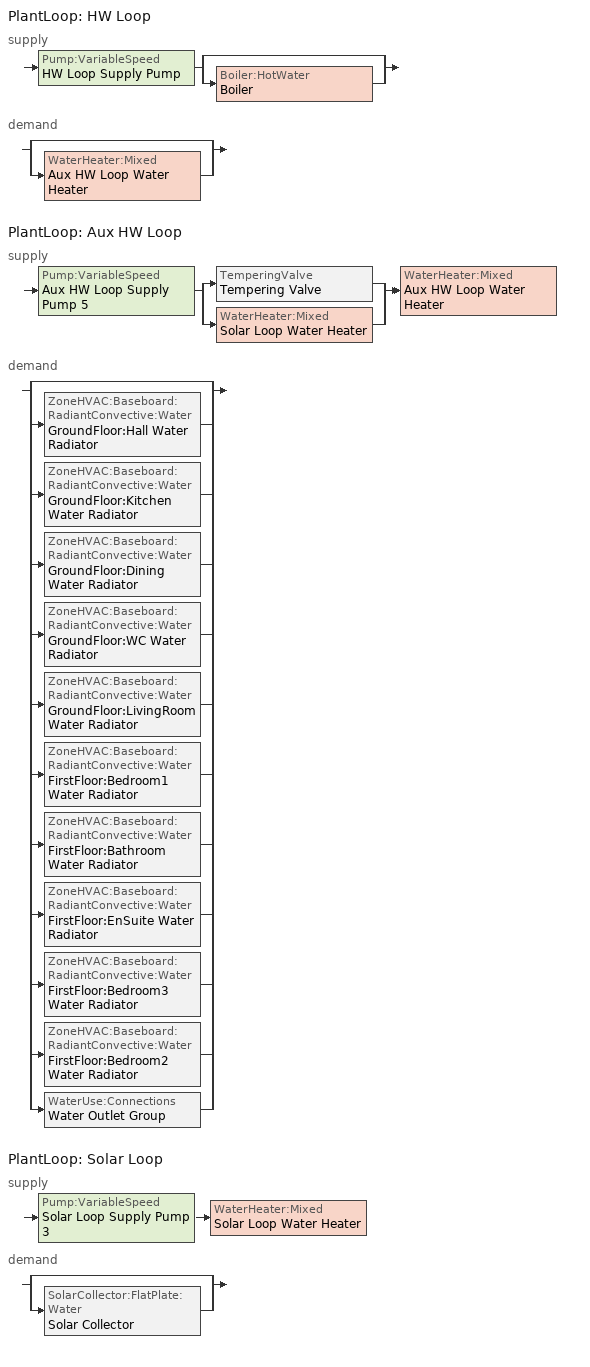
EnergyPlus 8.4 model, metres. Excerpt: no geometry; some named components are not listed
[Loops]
PlantLoop 'HW Loop'
 supply: Pump:VariableSpeed 'HW Loop Supply Pump' > split
  | bypass
  | Boiler:HotWater 'Boiler'
 demand: split
  | bypass
  | WaterHeater:Mixed 'Aux HW Loop Water Heater'
PlantLoop 'Aux HW Loop'
 supply: Pump:VariableSpeed 'Aux HW Loop Supply Pump 5' > split
  | TemperingValve 'Tempering Valve'
  | WaterHeater:Mixed 'Solar Loop Water Heater'
  join > WaterHeater:Mixed 'Aux HW Loop Water Heater'
 demand: split
  | bypass
  | ZoneHVAC:Baseboard:RadiantConvective:Water 'GroundFloor:Hall Water Radiator'
  | ZoneHVAC:Baseboard:RadiantConvective:Water 'GroundFloor:Kitchen Water Radiator'
  | ZoneHVAC:Baseboard:RadiantConvective:Water 'GroundFloor:Dining Water Radiator'
  | ZoneHVAC:Baseboard:RadiantConvective:Water 'GroundFloor:WC Water Radiator'
  | ZoneHVAC:Baseboard:RadiantConvective:Water 'GroundFloor:LivingRoom Water Radiator'
  | ZoneHVAC:Baseboard:RadiantConvective:Water 'FirstFloor:Bedroom1 Water Radiator'
  | ZoneHVAC:Baseboard:RadiantConvective:Water 'FirstFloor:Bathroom Water Radiator'
  | ZoneHVAC:Baseboard:RadiantConvective:Water 'FirstFloor:EnSuite Water Radiator'
  | ZoneHVAC:Baseboard:RadiantConvective:Water 'FirstFloor:Bedroom3 Water Radiator'
  | ZoneHVAC:Baseboard:RadiantConvective:Water 'FirstFloor:Bedroom2 Water Radiator'
  | WaterUse:Connections 'Water Outlet Group'
PlantLoop 'Solar Loop'
 supply: Pump:VariableSpeed 'Solar Loop Supply Pump 3' > WaterHeater:Mixed 'Solar Loop Water Heater'
 demand: split
  | bypass
  | SolarCollector:FlatPlate:Water 'Solar Collector'
[DesignSpecification:OutdoorAir] Outdoor Air Method=Sum; Outdoor Air Flow per Zone Floor Area {m3/s-m2}=0; Outdoor Air Flow per Zone {m3/s}=0; Outdoor Air Flow Air Changes per Hour {1/hr}=0; Outdoor Air Flow Rate Fraction Schedule=On 24/7
Name | Outdoor Air Flow per Person {m3/s-person}
GroundFloor:Hall Design Specification Outdoor Air Object; GroundFloor:Dining Design Specification Outdoor Air Object; GroundFloor:LivingRoom Design Specification Outdoor Air Object; FirstFloor:Bedroom1 Design Specification Outdoor Air Object; FirstFloor:Bedroom3 Design Specification Outdoor Air Object; FirstFloor:Bedroom2 Design Specification Outdoor Air Object | 0.01
GroundFloor:Kitchen Design Specification Outdoor Air Object; GroundFloor:WC Design Specification Outdoor Air Object; FirstFloor:Bathroom Design Specification Outdoor Air Object; FirstFloor:EnSuite Design Specification Outdoor Air Object | 0.012
[DesignSpecification:ZoneAirDistribution] Zone Air Distribution Effectiveness in Cooling Mode=1; Zone Air Distribution Effectiveness in Heating Mode=1; Zone Secondary Recirculation Fraction=0
GroundFloor:Hall Design Specification Zone Air Distribution Object; GroundFloor:Kitchen Design Specification Zone Air Distribution Object; GroundFloor:Dining Design Specification Zone Air Distribution Object; GroundFloor:WC Design Specification Zone Air Distribution Object; GroundFloor:LivingRoom Design Specification Zone Air Distribution Object; FirstFloor:Bedroom1 Design Specification Zone Air Distribution Object; FirstFloor:Bathroom Design Specification Zone Air Distribution Object; FirstFloor:EnSuite Design Specification Zone Air Distribution Object; FirstFloor:Bedroom3 Design Specification Zone Air Distribution Object; FirstFloor:Bedroom2 Design Specification Zone Air Distribution Object
[Sizing:Zone] Zone Cooling Design Supply Air Temperature Input Method=SupplyAirTemperature; Zone Cooling Design Supply Air Temperature {C}=14; Zone Cooling Design Supply Air Temperature Difference {deltaC}=5; Zone Heating Design Supply Air Temperature Input Method=SupplyAirTemperature; Zone Heating Design Supply Air Temperature {C}=50; Zone Heating Design Supply Air Temperature Difference {deltaC}=15; Zone Cooling Design Supply Air Humidity Ratio {kgWater/kgDryAir}=0.009; Zone Heating Design Supply Air Humidity Ratio {kgWater/kgDryAir}=0.004; Zone Heating Sizing Factor=1.25; Zone Cooling Sizing Factor=1.15; Cooling Design Air Flow Method=DesignDay; Cooling Design Air Flow Rate {m3/s}=0; Cooling Minimum Air Flow per Zone Floor Area {m3/s-m2}=0.00076; Cooling Minimum Air Flow {m3/s}=0; Cooling Minimum Air Flow Fraction=0; Heating Design Air Flow Method=DesignDay; Heating Design Air Flow Rate {m3/s}=0; Heating Maximum Air Flow per Zone Floor Area {m3/s-m2}=0.00203; Heating Maximum Air Flow {m3/s}=0.14158; Heating Maximum Air Flow Fraction=0.3
Name | Design Specification Outdoor Air Object | Design Specification Zone Air Distribution Object
GroundFloor:Hall | GroundFloor:Hall Design Specification Outdoor Air Object | GroundFloor:Hall Design Specification Zone Air Distribution Object
GroundFloor:Kitchen | GroundFloor:Kitchen Design Specification Outdoor Air Object | GroundFloor:Kitchen Design Specification Zone Air Distribution Object
GroundFloor:Dining | GroundFloor:Dining Design Specification Outdoor Air Object | GroundFloor:Dining Design Specification Zone Air Distribution Object
GroundFloor:WC | GroundFloor:WC Design Specification Outdoor Air Object | GroundFloor:WC Design Specification Zone Air Distribution Object
GroundFloor:LivingRoom | GroundFloor:LivingRoom Design Specification Outdoor Air Object | GroundFloor:LivingRoom Design Specification Zone Air Distribution Object
FirstFloor:Bedroom1 | FirstFloor:Bedroom1 Design Specification Outdoor Air Object | FirstFloor:Bedroom1 Design Specification Zone Air Distribution Object
FirstFloor:Bathroom | FirstFloor:Bathroom Design Specification Outdoor Air Object | FirstFloor:Bathroom Design Specification Zone Air Distribution Object
FirstFloor:EnSuite | FirstFloor:EnSuite Design Specification Outdoor Air Object | FirstFloor:EnSuite Design Specification Zone Air Distribution Object
FirstFloor:Bedroom3 | FirstFloor:Bedroom3 Design Specification Outdoor Air Object | FirstFloor:Bedroom3 Design Specification Zone Air Distribution Object
FirstFloor:Bedroom2 | FirstFloor:Bedroom2 Design Specification Outdoor Air Object | FirstFloor:Bedroom2 Design Specification Zone Air Distribution Object
[Sizing:Plant] Loop Type=Heating; Loop Design Temperature Difference {deltaC}=10
Name | Design Loop Exit Temperature {C}
HW Loop; Solar Loop | 80
Aux HW Loop | 55
[ZoneControl:Thermostat] Control Type Schedule=Control type schedule: Always 4
Name | Zone or ZoneList | Control 1
GroundFloor:Hall Thermostat | GroundFloor:Hall | GroundFloor:Hall Dual SP
GroundFloor:Kitchen Thermostat | GroundFloor:Kitchen | GroundFloor:Kitchen Dual SP
GroundFloor:Dining Thermostat | GroundFloor:Dining | GroundFloor:Dining Dual SP
GroundFloor:WC Thermostat | GroundFloor:WC | GroundFloor:WC Dual SP
GroundFloor:LivingRoom Thermostat | GroundFloor:LivingRoom | GroundFloor:LivingRoom Dual SP
FirstFloor:Bedroom1 Thermostat | FirstFloor:Bedroom1 | FirstFloor:Bedroom1 Dual SP
FirstFloor:Bathroom Thermostat | FirstFloor:Bathroom | FirstFloor:Bathroom Dual SP
FirstFloor:EnSuite Thermostat | FirstFloor:EnSuite | FirstFloor:EnSuite Dual SP
FirstFloor:Bedroom3 Thermostat | FirstFloor:Bedroom3 | FirstFloor:Bedroom3 Dual SP
FirstFloor:Bedroom2 Thermostat | FirstFloor:Bedroom2 | FirstFloor:Bedroom2 Dual SP
[ThermostatSetpoint:DualSetpoint]
Name | Heating Setpoint Temperature Schedule | Cooling Setpoint Temperature Schedule
GroundFloor:Hall Dual SP | GroundFloor:Hall Heating Setpoint Schedule | GroundFloor:Hall Cooling Setpoint Schedule
GroundFloor:Kitchen Dual SP | GroundFloor:Kitchen Heating Setpoint Schedule | GroundFloor:Kitchen Cooling Setpoint Schedule
GroundFloor:Dining Dual SP | GroundFloor:Dining Heating Setpoint Schedule | GroundFloor:Dining Cooling Setpoint Schedule
GroundFloor:WC Dual SP | GroundFloor:WC Heating Setpoint Schedule | GroundFloor:WC Cooling Setpoint Schedule
GroundFloor:LivingRoom Dual SP | GroundFloor:LivingRoom Heating Setpoint Schedule | GroundFloor:LivingRoom Cooling Setpoint Schedule
FirstFloor:Bedroom1 Dual SP | FirstFloor:Bedroom1 Heating Setpoint Schedule | FirstFloor:Bedroom1 Cooling Setpoint Schedule
FirstFloor:Bathroom Dual SP | FirstFloor:Bathroom Heating Setpoint Schedule | FirstFloor:Bathroom Cooling Setpoint Schedule
FirstFloor:EnSuite Dual SP | FirstFloor:EnSuite Heating Setpoint Schedule | FirstFloor:EnSuite Cooling Setpoint Schedule
FirstFloor:Bedroom3 Dual SP | FirstFloor:Bedroom3 Heating Setpoint Schedule | FirstFloor:Bedroom3 Cooling Setpoint Schedule
FirstFloor:Bedroom2 Dual SP | FirstFloor:Bedroom2 Heating Setpoint Schedule | FirstFloor:Bedroom2 Cooling Setpoint Schedule
[ZoneHVAC:Baseboard:RadiantConvective:Water] Availability Schedule=On 24/7; Rated Average Water Temperature {C}=50; Rated Water Mass Flow Rate {Kg/s}=0.063; Heating Design Capacity Method=HeatingDesignCapacity; Heating Design Capacity {W}=autosize; Maximum Water Flow Rate {m3/s}=autosize; Convergence Tolerance=0.01; Fraction Radiant=0.3; Fraction of Radiant Energy Incident on People=0.1
Name | Surface 1 | Fraction of Radiant Energy to Surface 1 | Surface 2 | Fraction of Radiant Energy to Surface 2 | Surface 3 | Fraction of Radiant Energy to Surface 3 | Surface 4 | Fraction of Radiant Energy to Surface 4 | Surface 5 | Fraction of Radiant Energy to Surface 5 | Surface 6 | Fraction of Radiant Energy to Surface 6 | Surface 7 | Fraction of Radiant Energy to Surface 7 | Surface 8 | Fraction of Radiant Energy to Surface 8 | Surface 9 | Fraction of Radiant Energy to Surface 9 | Surface 10 | Fraction of Radiant Energy to Surface 10 | Surface 11 | Fraction of Radiant Energy to Surface 11 | Surface 12 | Fraction of Radiant Energy to Surface 12 | Surface 13 | Fraction of Radiant Energy to Surface 13 | Surface 14 | Fraction of Radiant Energy to Surface 14 | Surface 15 | Fraction of Radiant Energy to Surface 15 | Surface 16 | Fraction of Radiant Energy to Surface 16 | Surface 17 | Fraction of Radiant Energy to Surface 17
GroundFloor:Hall Water Radiator | GroundFloor:Hall_GroundFloor_0_0_0 | 0.0028 | GroundFloor:Hall_Ceiling_1_0_0 | 0.0029 | GroundFloor:Hall_Ceiling_1_2_1 | 0.0038 | GroundFloor:Hall_Ceiling_1_0_1 | 0.0093 | GroundFloor:Hall_Partition_5_0_0 | 0.0105 | GroundFloor:Hall_Partition_7_0_0 | 0.0143 | GroundFloor:Hall_Ceiling_1_1_0 | 0.0209 | GroundFloor:Hall_Wall_9_0_0 | 0.0395 | GroundFloor:Hall_Ceiling_1_2_2 | 0.0427 | GroundFloor:Hall_Ceiling_1_3_0 | 0.0439 | GroundFloor:Hall_Partition_3_0_0 | 0.0445 | GroundFloor:Hall_GroundFloor_0_0_1 | 0.057 | GroundFloor:Hall_GroundFloor_0_0_2 | 0.0639 | GroundFloor:Hall_Partition_4_0_0 | 0.0713 | GroundFloor:Hall_Partition_8_0_0 | 0.1361 | GroundFloor:Hall_Partition_10_0_0 | 0.1571 | GroundFloor:Hall_Partition_2_0_0 | 0.1794
GroundFloor:Kitchen Water Radiator | GroundFloor:Kitchen_Ceiling_1_0_0 | 0.0076 | GroundFloor:Kitchen_Partition_5_0_0 | 0.0247 | GroundFloor:Kitchen_Ceiling_1_2_1 | 0.0509 | GroundFloor:Kitchen_Ceiling_1_2_0 | 0.0535 | GroundFloor:Kitchen_Ceiling_1_3_0 | 0.0562 | GroundFloor:Kitchen_Partition_4_0_10011 | 0.1476 | GroundFloor:Kitchen_GroundFloor_0_0_0 | 0.1702 | GroundFloor:Kitchen_Wall_2_0_0 | 0.1726 | GroundFloor:Kitchen_Partition_3_0_0 | 0.2167
GroundFloor:Dining Water Radiator | GroundFloor:Dining_Partition_3_0_10028 | 0.031 | GroundFloor:Dining_Ceiling_1_0_0 | 0.1447 | GroundFloor:Dining_GroundFloor_0_0_0 | 0.1468 | GroundFloor:Dining_Partition_4_0_10021 | 0.1623 | GroundFloor:Dining_Wall_2_0_0 | 0.1623 | GroundFloor:Dining_Wall_5_0_0 | 0.2528
GroundFloor:WC Water Radiator | GroundFloor:WC_Partition_3_0_10018 | 0.0195 | GroundFloor:WC_Ceiling_1_0_0 | 0.0207 | GroundFloor:WC_Ceiling_1_1_0 | 0.0693 | GroundFloor:WC_GroundFloor_0_0_0 | 0.0901 | GroundFloor:WC_Partition_4_0_10004 | 0.1215 | GroundFloor:WC_Wall_6_0_0 | 0.141 | GroundFloor:WC_Partition_2_0_10019 | 0.185 | GroundFloor:WC_Wall_5_0_0 | 0.2528
GroundFloor:LivingRoom Water Radiator | GroundFloor:LivingRoom_Ceiling_1_1_0 | 0.0155 | GroundFloor:LivingRoom_Partition_6_0_10013 | 0.0167 | GroundFloor:LivingRoom_Ceiling_1_0_0 | 0.0262 | GroundFloor:LivingRoom_Partition_5_0_10032 | 0.0375 | GroundFloor:LivingRoom_Ceiling_1_2_0 | 0.064 | GroundFloor:LivingRoom_Ceiling_1_3_0 | 0.0843 | GroundFloor:LivingRoom_Partition_7_0_10027 | 0.0989 | GroundFloor:LivingRoom_Wall_2_0_0 | 0.1141 | GroundFloor:LivingRoom_Wall_4_0_0 | 0.1212 | GroundFloor:LivingRoom_Wall_3_0_0 | 0.1316 | GroundFloor:LivingRoom_GroundFloor_0_0_0 | 0.19
FirstFloor:Bedroom1 Water Radiator | FirstFloor:Bedroom1_Partition_3_0_10046 | 0.023 | FirstFloor:Bedroom1_Floor_0_0_10024 | 0.0349 | FirstFloor:Bedroom1_Floor_0_0_10023 | 0.0366 | FirstFloor:Bedroom1_Partition_4_0_10056 | 0.0419 | FirstFloor:Bedroom1_Partition_2_0_0 | 0.0495 | FirstFloor:Bedroom1_Partition_6_0_0 | 0.0503 | FirstFloor:Bedroom1_Partition_5_0_0 | 0.0504 | FirstFloor:Bedroom1_Ceiling_1_0_1 | 0.0623 | FirstFloor:Bedroom1_Floor_0_0_10033 | 0.0789 | FirstFloor:Bedroom1_Ceiling_1_0_0 | 0.0881 | FirstFloor:Bedroom1_Partition_9_0_0 | 0.0956 | FirstFloor:Bedroom1_Wall_7_0_0 | 0.1373 | FirstFloor:Bedroom1_Wall_8_0_0 | 0.1512
FirstFloor:Bathroom Water Radiator | FirstFloor:Bathroom_Floor_0_0_10038 | 0.0421 | FirstFloor:Bathroom_Partition_4_0_10048 | 0.0506 | FirstFloor:Bathroom_Floor_0_0_10025 | 0.0694 | FirstFloor:Bathroom_Partition_5_0_10060 | 0.0895 | FirstFloor:Bathroom_Ceiling_1_0_0 | 0.1115 | FirstFloor:Bathroom_Partition_6_0_10065 | 0.1726 | FirstFloor:Bathroom_Partition_3_0_0 | 0.173 | FirstFloor:Bathroom_Wall_2_0_0 | 0.1912
FirstFloor:EnSuite Water Radiator | FirstFloor:EnSuite_Floor_0_0_10010 | 0.0493 | FirstFloor:EnSuite_Floor_0_0_10036 | 0.0573 | FirstFloor:EnSuite_Partition_2_0_10063 | 0.1004 | FirstFloor:EnSuite_Ceiling_1_0_0 | 0.1087 | FirstFloor:EnSuite_Wall_4_0_0 | 0.1607 | FirstFloor:EnSuite_Wall_5_0_0 | 0.2029 | FirstFloor:EnSuite_Partition_3_0_10069 | 0.2208
FirstFloor:Bedroom3 Water Radiator | FirstFloor:Bedroom3_Partition_5_0_10052 | 0.1128 | FirstFloor:Bedroom3_Floor_0_0_10039 | 0.1312 | FirstFloor:Bedroom3_Ceiling_1_0_0 | 0.1312 | FirstFloor:Bedroom3_Wall_3_0_0 | 0.137 | FirstFloor:Bedroom3_Wall_4_0_0 | 0.194 | FirstFloor:Bedroom3_Partition_2_0_0 | 0.194
FirstFloor:Bedroom2 Water Radiator | FirstFloor:Bedroom2_Partition_5_0_10050 | 0.0228 | FirstFloor:Bedroom2_Partition_6_0_10067 | 0.1094 | FirstFloor:Bedroom2_Floor_0_0_10040 | 0.1445 | FirstFloor:Bedroom2_Ceiling_1_0_0 | 0.1445 | FirstFloor:Bedroom2_Wall_3_0_0 | 0.1548 | FirstFloor:Bedroom2_Wall_2_0_0 | 0.162 | FirstFloor:Bedroom2_Partition_4_0_10072 | 0.162
[Zone equipment]
GroundFloor:Hall: GroundFloor:Hall Water Radiator
GroundFloor:Kitchen: GroundFloor:Kitchen Water Radiator
GroundFloor:Dining: GroundFloor:Dining Water Radiator
GroundFloor:WC: GroundFloor:WC Water Radiator
GroundFloor:LivingRoom: GroundFloor:LivingRoom Water Radiator
FirstFloor:Bedroom1: FirstFloor:Bedroom1 Water Radiator
FirstFloor:Bathroom: FirstFloor:Bathroom Water Radiator
FirstFloor:EnSuite: FirstFloor:EnSuite Water Radiator
FirstFloor:Bedroom3: FirstFloor:Bedroom3 Water Radiator
FirstFloor:Bedroom2: FirstFloor:Bedroom2 Water Radiator
[Pump:VariableSpeed] Rated Pump Head {Pa}=20000; Rated Power Consumption {W}=autosize; Motor Efficiency=0.9; Fraction of Motor Inefficiencies to Fluid Stream=0; Coefficient 1 of the Part Load Performance Curve=0; Coefficient 2 of the Part Load Performance Curve=1; Coefficient 3 of the Part Load Performance Curve=0; Coefficient 4 of the Part Load Performance Curve=0; Minimum Flow Rate {m3/s}=0; Pump Control Type=Intermittent
Name | Rated Flow Rate {m3/s}
HW Loop Supply Pump | 0.00024
Aux HW Loop Supply Pump 5; Solar Loop Supply Pump 3 | autosize
[SolarCollectorPerformance:FlatPlate]
Solar Collector Solar Collector Performance: Gross Area {m2}=0.9325; Test Fluid=Water; Test Flow Rate {m3/s}=3.2e-05; Test Correlation Type=Inlet; Coefficient 1 of Efficiency Equation=0.603; Coefficient 2 of Efficiency Equation {W/m2-K}=-3.8665; Coefficient 3 of Efficiency Equation {W/m2-K2}=0.0015; Coefficient 2 of Incident Angle Modifier=-0.1944; Coefficient 3 of Incident Angle Modifier=-0.0186
[SolarCollector:FlatPlate:Water]
Solar Collector: SolarCollectorPerformance=Solar Collector Solar Collector Performance; Surface=PowerVolt200-5; Maximum Flow Rate {m3/s}=4.5e-05
[Boiler:HotWater]
Boiler: Fuel Type=NaturalGas; Nominal Capacity {W}=autosize; Nominal Thermal Efficiency=0.9; Efficiency Curve Temperature Evaluation Variable=LeavingBoiler; Normalized Boiler Efficiency Curve=CondensingBoilerEff; Design Water Outlet Temperature {C}=80; Design Water Flow Rate {m3/s}=0.00024; Minimum Part Load Ratio=0; Maximum Part Load Ratio=1; Optimum Part Load Ratio=1; Water Outlet Upper Temperature Limit {C}=100; Boiler Flow Mode=NotModulated; Parasitic Electric Load {W}=25; Sizing Factor=2
[WaterHeater:Mixed] Tank Volume {m3}=autosize; Setpoint Temperature Schedule=Domestic hot water setpoint temperature: Always 55.00; Deadband Temperature Difference {deltaC}=5; Maximum Temperature Limit {C}=60; Heater Control Type=Cycle; Heater Minimum Capacity {W}=0; Heater Fuel Type=Electricity; Ambient Temperature Indicator=Schedule; Ambient Temperature Schedule=Water heater ambient temperature schedule: Always 20.00; Off Cycle Loss Coefficient to Ambient Temperature {W/K}=0; Off Cycle Loss Fraction to Zone=1; On Cycle Loss Coefficient to Ambient Temperature {W/K}=0; On Cycle Loss Fraction to Zone=1; Peak Use Flow Rate {m3/s}=0; Use Side Effectiveness=1; Source Side Effectiveness=1; Use Side Design Flow Rate {m3/s}=autosize; Source Side Design Flow Rate {m3/s}=autosize; Source Side Flow Control Mode=IndirectHeatPrimarySetpoint; Indirect Alternate Setpoint Temperature Schedule=Domestic hot water setpoint temperature: Always 55.00
Name | Heater Maximum Capacity {W} | Heater Ignition Minimum Flow Rate {m3/s} | Heater Ignition Delay {s} | Heater Thermal Efficiency | Part Load Factor Curve | Off Cycle Parasitic Fuel Consumption Rate {W} | Off Cycle Parasitic Fuel Type | Off Cycle Parasitic Heat Fraction to Tank | On Cycle Parasitic Fuel Consumption Rate {W} | On Cycle Parasitic Fuel Type | On Cycle Parasitic Heat Fraction to Tank | Indirect Water Heating Recovery Time {hr}
Aux HW Loop Water Heater | autosize | 0 | 0 | 0.9 | New style low temperature boiler | 0 | Electricity | 0 | 0 | Electricity | 0 | 1
Solar Loop Water Heater | 0 |  |  | 0.8 |  |  |  |  |  |  |  | 1.5
[WaterHeater:Sizing] Time Storage Can Meet Peak Draw {hr}=0.6; Time for Tank Recovery {hr}=0.6; Nominal Tank Volume for Autosizing Plant Connections {m3}=1; Number of Bedrooms=4; Number of Bathrooms=2; Storage Capacity per Person {m3/Person}=0.2; Recovery Capacity per Person {m3/hr-person}=0.2; Storage Capacity per Floor Area {m3/m2}=0.02; Recovery Capacity per Floor Area {m3/hr-m2}=0.02; Number of Units=4; Storage Capacity per Unit {m3}=0.2; Recovery Capacity PerUnit {m3/hr}=0.2; Storage Capacity per Collector Area {m3/m2}=0.2; Height Aspect Ratio=1
Name | Design Mode
Aux HW Loop Water Heater | PeakDraw
Solar Loop Water Heater | PerSolarCollectorArea
[PlantLoop] Minimum Loop Temperature {C}=0; Minimum Loop Flow Rate {m3/s}=0; Load Distribution Scheme=SequentialLoad; Plant Loop Demand Calculation Scheme=SingleSetpoint; Common Pipe Simulation=None; Pressure Simulation Type=None
Name | Fluid Type | Plant Equipment Operation Scheme | Maximum Loop Temperature {C} | Maximum Loop Flow Rate {m3/s} | Plant Loop Volume {m3} | User Defined Fluid Type
HW Loop | Water | HW Loop Operation | 100 | 0.00024 | 1.2
Aux HW Loop | Water | Aux HW Loop Operation | 80 | autosize | autocalculate
Solar Loop | UserDefinedFluidType | Solar Loop Operation | 100 | autosize | autocalculate | Solar Loop Glycol Concentration
[PlantEquipmentList]
HW Loop Scheme 1 Range 1 Equipment List: Boiler
Aux HW Loop Scheme 1 Range 1 Equipment List: Tempering Valve, Aux HW Loop Water Heater
Solar Loop Scheme 1 Range 1 Equipment List: Solar Loop Water Heater
[PlantEquipmentOperation:HeatingLoad] Load Range 1 Lower Limit {W}=0; Load Range 1 Upper Limit {W}=1e+15
Name | Range 1 Equipment List
HW Loop Scheme 1 | HW Loop Scheme 1 Range 1 Equipment List
Aux HW Loop Scheme 1 | Aux HW Loop Scheme 1 Range 1 Equipment List
Solar Loop Scheme 1 | Solar Loop Scheme 1 Range 1 Equipment List
[PlantEquipmentOperationSchemes] Control Scheme 1 Schedule=On 24/7
Name | Control Scheme 1
HW Loop Operation | HW Loop Scheme 1
Aux HW Loop Operation | Aux HW Loop Scheme 1
Solar Loop Operation | Solar Loop Scheme 1
[EnergyManagementSystem:Sensor]
Name | Output:Variable or Output:Meter Index Key | Output:Variable or Output:Meter
Running_Average_Outdoor_Air_Temperature | People GroundFloor:Stairs1 | Zone Thermal Comfort CEN 15251 Adaptive Model Running Average Outdoor Air Temperature
GroundFloor_Hall_People_Gains | GroundFloor:Hall | Zone People Sensible Heating Rate
GroundFloor_Hall_Op_Temp | GroundFloor:Hall | Zone Operative Temperature
GroundFloor_Kitchen_People_Gains | GroundFloor:Kitchen | Zone People Sensible Heating Rate
GroundFloor_Kitchen_Op_Temp | GroundFloor:Kitchen | Zone Operative Temperature
GroundFloor_Dining_People_Gains | GroundFloor:Dining | Zone People Sensible Heating Rate
GroundFloor_Dining_Op_Temp | GroundFloor:Dining | Zone Operative Temperature
GroundFloor_WC_People_Gains | GroundFloor:WC | Zone People Sensible Heating Rate
GroundFloor_WC_Op_Temp | GroundFloor:WC | Zone Operative Temperature
GroundFloor_LivingRoom_People_Gains | GroundFloor:LivingRoom | Zone People Sensible Heating Rate
GroundFloor_LivingRoom_Op_Temp | GroundFloor:LivingRoom | Zone Operative Temperature
FirstFloor_Bedroom1_People_Gains | FirstFloor:Bedroom1 | Zone People Sensible Heating Rate
FirstFloor_Bedroom1_Op_Temp | FirstFloor:Bedroom1 | Zone Operative Temperature
FirstFloor_Bathroom_People_Gains | FirstFloor:Bathroom | Zone People Sensible Heating Rate
FirstFloor_Bathroom_Op_Temp | FirstFloor:Bathroom | Zone Operative Temperature
FirstFloor_EnSuite_People_Gains | FirstFloor:EnSuite | Zone People Sensible Heating Rate
FirstFloor_EnSuite_Op_Temp | FirstFloor:EnSuite | Zone Operative Temperature
FirstFloor_Bedroom3_People_Gains | FirstFloor:Bedroom3 | Zone People Sensible Heating Rate
FirstFloor_Bedroom3_Op_Temp | FirstFloor:Bedroom3 | Zone Operative Temperature
FirstFloor_Bedroom2_People_Gains | FirstFloor:Bedroom2 | Zone People Sensible Heating Rate
FirstFloor_Bedroom2_Op_Temp | FirstFloor:Bedroom2 | Zone Operative Temperature
[EnergyManagementSystem:ProgramCallingManager]
CIBSE_TM52_Reports: EndOfZoneTimestepBeforeZoneReporting; CIBSE_TM52_Reports
[EnergyManagementSystem:Program]
CIBSE_TM52_Reports: SET TMax_TM52 = 0.33 * Running_Average_Outdoor_Air_Temperature + 21.8; SET Tmp = @Round(GroundFloor_Stairs1_Op_Temp - TMax_TM52); SET GroundFloor_Stairs1_DeltaT = Tmp; IF GroundFloor_Stairs1_DeltaT < 0; SET GroundFloor_Stairs1_DeltaT = 0; ENDIF; IF GroundFloor_Stairs1_People_Gains > 0 && Month >= 5 && Month <= 9; IF GroundFloor_Stairs1_DeltaT > 0; SET GroundFloor_Stairs1_C1 = 1; ELSE; SET GroundFloor_Stairs1_C1 = 0; ENDIF; SET Tmp = GroundFloor_Stairs1_C1; SET GroundFloor_Stairs1_C2 = Tmp * ZoneTimeStep; IF Block1_Zone1_DeltaT > 4; SET GroundFloor_Stairs1_C3 = 1; ELSE; SET GroundFloor_Stairs1_C3 = 0; ENDIF; ELSE; SET GroundFloor_Stairs1_C1 = 0; SET GroundFloor_Stairs1_C2 = 0; SET GroundFloor_Stairs1_C3 = 0; ENDIF; SET Tmp = @Round(GroundFloor_Hall_Op_Temp - TMax_TM52); SET GroundFloor_Hall_DeltaT = Tmp; IF GroundFloor_Hall_DeltaT < 0; SET GroundFloor_Hall_DeltaT = 0; ENDIF; IF GroundFloor_Hall_People_Gains > 0 && Month >= 5 && Month <= 9; IF GroundFloor_Hall_DeltaT > 0; SET GroundFloor_Hall_C1 = 1; ELSE; SET GroundFloor_Hall_C1 = 0; ENDIF; SET Tmp = GroundFloor_Hall_C1; SET GroundFloor_Hall_C2 = Tmp * ZoneTimeStep; IF Block1_Zone1_DeltaT > 4; SET GroundFloor_Hall_C3 = 1; ELSE; SET GroundFloor_Hall_C3 = 0; ENDIF; ELSE; SET GroundFloor_Hall_C1 = 0; SET GroundFloor_Hall_C2 = 0; SET GroundFloor_Hall_C3 = 0; ENDIF; SET Tmp = @Round(GroundFloor_Kitchen_Op_Temp - TMax_TM52); SET GroundFloor_Kitchen_DeltaT = Tmp; IF GroundFloor_Kitchen_DeltaT < 0; SET GroundFloor_Kitchen_DeltaT = 0; ENDIF; IF GroundFloor_Kitchen_People_Gains > 0 && Month >= 5 && Month <= 9; IF GroundFloor_Kitchen_DeltaT > 0; SET GroundFloor_Kitchen_C1 = 1; ELSE; SET GroundFloor_Kitchen_C1 = 0; ENDIF; SET Tmp = GroundFloor_Kitchen_C1; SET GroundFloor_Kitchen_C2 = Tmp * ZoneTimeStep; IF Block1_Zone1_DeltaT > 4; SET GroundFloor_Kitchen_C3 = 1; ELSE; SET GroundFloor_Kitchen_C3 = 0; ENDIF; ELSE; SET GroundFloor_Kitchen_C1 = 0; SET GroundFloor_Kitchen_C2 = 0; SET GroundFloor_Kitchen_C3 = 0; ENDIF; SET Tmp = @Round(GroundFloor_StorageRoom_Op_Temp - TMax_TM52); SET GroundFloor_StorageRoom_DeltaT = Tmp; IF GroundFloor_StorageRoom_DeltaT < 0; SET GroundFloor_StorageRoom_DeltaT = 0; ENDIF; IF GroundFloor_StorageRoom_People_Gains > 0 && Month >= 5 && Month <= 9; IF GroundFloor_StorageRoom_DeltaT > 0; SET GroundFloor_StorageRoom_C1 = 1; ELSE; SET GroundFloor_StorageRoom_C1 = 0; ENDIF; SET Tmp = GroundFloor_StorageRoom_C1; SET GroundFloor_StorageRoom_C2 = Tmp * ZoneTimeStep; IF Block1_Zone1_DeltaT > 4; SET GroundFloor_StorageRoom_C3 = 1; ELSE; SET GroundFloor_StorageRoom_C3 = 0; ENDIF; ELSE; SET GroundFloor_StorageRoom_C1 = 0; SET GroundFloor_StorageRoom_C2 = 0; SET GroundFloor_StorageRoom_C3 = 0; ENDIF; SET Tmp = @Round(GroundFloor_Dining_Op_Temp - TMax_TM52); SET GroundFloor_Dining_DeltaT = Tmp; IF GroundFloor_Dining_DeltaT < 0; SET GroundFloor_Dining_DeltaT = 0; ENDIF; IF GroundFloor_Dining_People_Gains > 0 && Month >= 5 && Month <= 9; IF GroundFloor_Dining_DeltaT > 0; SET GroundFloor_Dining_C1 = 1; ELSE; SET GroundFloor_Dining_C1 = 0; ENDIF; SET Tmp = GroundFloor_Dining_C1; SET GroundFloor_Dining_C2 = Tmp * ZoneTimeStep; IF Block1_Zone1_DeltaT > 4; SET GroundFloor_Dining_C3 = 1; ELSE; SET GroundFloor_Dining_C3 = 0; ENDIF; ELSE; SET GroundFloor_Dining_C1 = 0; SET GroundFloor_Dining_C2 = 0; SET GroundFloor_Dining_C3 = 0; ENDIF; SET Tmp = @Round(GroundFloor_WC_Op_Temp - TMax_TM52); SET GroundFloor_WC_DeltaT = Tmp; IF GroundFloor_WC_DeltaT < 0; SET GroundFloor_WC_DeltaT = 0; ENDIF; IF GroundFloor_WC_People_Gains > 0 && Month >= 5 && Month <= 9; IF GroundFloor_WC_DeltaT > 0; SET GroundFloor_WC_C1 = 1; ELSE; SET GroundFloor_WC_C1 = 0; ENDIF; SET Tmp = GroundFloor_WC_C1; SET GroundFloor_WC_C2 = Tmp * ZoneTimeStep; IF Block1_Zone1_DeltaT > 4; SET GroundFloor_WC_C3 = 1; ELSE; SET GroundFloor_WC_C3 = 0; ENDIF; ELSE; SET GroundFloor_WC_C1 = 0; SET GroundFloor_WC_C2 = 0; SET GroundFloor_WC_C3 = 0; ENDIF; SET Tmp = @Round(GroundFloor_LivingRoom_Op_Temp - TMax_TM52); SET GroundFloor_LivingRoom_DeltaT = Tmp; IF GroundFloor_LivingRoom_DeltaT < 0; SET GroundFloor_LivingRoom_DeltaT = 0; ENDIF; IF GroundFloor_LivingRoom_People_Gains > 0 && Month >= 5 && Month <= 9; IF GroundFloor_LivingRoom_DeltaT > 0; SET GroundFloor_LivingRoom_C1 = 1; ELSE; SET GroundFloor_LivingRoom_C1 = 0; ENDIF; SET Tmp = GroundFloor_LivingRoom_C1; SET GroundFloor_LivingRoom_C2 = Tmp * ZoneTimeStep; IF Block1_Zone1_DeltaT > 4; SET GroundFloor_LivingRoom_C3 = 1; ELSE; SET GroundFloor_LivingRoom_C3 = 0; ENDIF; ELSE; SET GroundFloor_LivingRoom_C1 = 0; SET GroundFloor_LivingRoom_C2 = 0; SET GroundFloor_LivingRoom_C3 = 0; ENDIF; SET Tmp = @Round(FirstFloor_Stairs2_Op_Temp - TMax_TM52); SET FirstFloor_Stairs2_DeltaT = Tmp; IF FirstFloor_Stairs2_DeltaT < 0; SET FirstFloor_Stairs2_DeltaT = 0; ENDIF; IF FirstFloor_Stairs2_People_Gains > 0 && Month >= 5 && Month <= 9; IF FirstFloor_Stairs2_DeltaT > 0; SET FirstFloor_Stairs2_C1 = 1; ELSE; SET FirstFloor_Stairs2_C1 = 0; ENDIF; SET Tmp = FirstFloor_Stairs2_C1; SET FirstFloor_Stairs2_C2 = Tmp * ZoneTimeStep; IF Block1_Zone1_DeltaT > 4; SET FirstFloor_Stairs2_C3 = 1; ELSE; SET FirstFloor_Stairs2_C3 = 0; ENDIF; ELSE; SET FirstFloor_Stairs2_C1 = 0; SET FirstFloor_Stairs2_C2 = 0; SET FirstFloor_Stairs2_C3 = 0; ENDIF; SET Tmp = @Round(FirstFloor_Bedroom1_Op_Temp - TMax_TM52); SET FirstFloor_Bedroom1_DeltaT = Tmp; IF FirstFloor_Bedroom1_DeltaT < 0; SET FirstFloor_Bedroom1_DeltaT = 0; ENDIF; IF FirstFloor_Bedroom1_People_Gains > 0 && Month >= 5 && Month <= 9; IF FirstFloor_Bedroom1_DeltaT > 0; SET FirstFloor_Bedroom1_C1 = 1; ELSE; SET FirstFloor_Bedroom1_C1 = 0; ENDIF; SET Tmp = FirstFloor_Bedroom1_C1; SET FirstFloor_Bedroom1_C2 = Tmp * ZoneTimeStep; IF Block1_Zone1_DeltaT > 4; SET FirstFloor_Bedroom1_C3 = 1; ELSE; SET FirstFloor_Bedroom1_C3 = 0; ENDIF; ELSE; SET FirstFloor_Bedroom1_C1 = 0; SET FirstFloor_Bedroom1_C2 = 0; SET FirstFloor_Bedroom1_C3 = 0; ENDIF; SET Tmp = @Round(FirstFloor_Bathroom_Op_Temp - TMax_TM52); SET FirstFloor_Bathroom_DeltaT = Tmp; IF FirstFloor_Bathroom_DeltaT < 0; SET FirstFloor_Bathroom_DeltaT = 0; ENDIF; IF FirstFloor_Bathroom_People_Gains > 0 && Month >= 5 && Month <= 9; IF FirstFloor_Bathroom_DeltaT > 0; SET FirstFloor_Bathroom_C1 = 1; ELSE; SET FirstFloor_Bathroom_C1 = 0; ENDIF; SET Tmp = FirstFloor_Bathroom_C1; SET FirstFloor_Bathroom_C2 = Tmp * ZoneTimeStep; IF Block1_Zone1_DeltaT > 4; SET FirstFloor_Bathroom_C3 = 1; ELSE; SET FirstFloor_Bathroom_C3 = 0; ENDIF; ELSE; SET FirstFloor_Bathroom_C1 = 0; SET FirstFloor_Bathroom_C2 = 0; SET FirstFloor_Bathroom_C3 = 0; ENDIF; SET Tmp = @Round(FirstFloor_EnSuite_Op_Temp - TMax_TM52); SET FirstFloor_EnSuite_DeltaT = Tmp; IF FirstFloor_EnSuite_DeltaT < 0; SET FirstFloor_EnSuite_DeltaT = 0; ENDIF; IF FirstFloor_EnSuite_People_Gains > 0 && Month >= 5 && Month <= 9; IF FirstFloor_EnSuite_DeltaT > 0; SET FirstFloor_EnSuite_C1 = 1; ELSE; SET FirstFloor_EnSuite_C1 = 0; ENDIF; SET Tmp = FirstFloor_EnSuite_C1; SET FirstFloor_EnSuite_C2 = Tmp * ZoneTimeStep; IF Block1_Zone1_DeltaT > 4; SET FirstFloor_EnSuite_C3 = 1; ELSE; SET FirstFloor_EnSuite_C3 = 0; ENDIF; ELSE; SET FirstFloor_EnSuite_C1 = 0; SET FirstFloor_EnSuite_C2 = 0; SET FirstFloor_EnSuite_C3 = 0; ENDIF; SET Tmp = @Round(FirstFloor_Bedroom3_Op_Temp - TMax_TM52); SET FirstFloor_Bedroom3_DeltaT = Tmp; IF FirstFloor_Bedroom3_DeltaT < 0; SET FirstFloor_Bedroom3_DeltaT = 0; ENDIF; IF FirstFloor_Bedroom3_People_Gains > 0 && Month >= 5 && Month <= 9; IF FirstFloor_Bedroom3_DeltaT > 0; SET FirstFloor_Bedroom3_C1 = 1; ELSE; SET FirstFloor_Bedroom3_C1 = 0; ENDIF; SET Tmp = FirstFloor_Bedroom3_C1; SET FirstFloor_Bedroom3_C2 = Tmp * ZoneTimeStep; IF Block1_Zone1_DeltaT > 4; SET FirstFloor_Bedroom3_C3 = 1; ELSE; SET FirstFloor_Bedroom3_C3 = 0; ENDIF; ELSE; SET FirstFloor_Bedroom3_C1 = 0; SET FirstFloor_Bedroom3_C2 = 0; SET FirstFloor_Bedroom3_C3 = 0; ENDIF; SET Tmp = @Round(FirstFloor_Bedroom2_Op_Temp - TMax_TM52); SET FirstFloor_Bedroom2_DeltaT = Tmp; IF FirstFloor_Bedroom2_DeltaT < 0; SET FirstFloor_Bedroom2_DeltaT = 0; ENDIF; IF FirstFloor_Bedroom2_People_Gains > 0 && Month >= 5 && Month <= 9; IF FirstFloor_Bedroom2_DeltaT > 0; SET FirstFloor_Bedroom2_C1 = 1; ELSE; SET FirstFloor_Bedroom2_C1 = 0; ENDIF; SET Tmp = FirstFloor_Bedroom2_C1; SET FirstFloor_Bedroom2_C2 = Tmp * ZoneTimeStep; IF Block1_Zone1_DeltaT > 4; SET FirstFloor_Bedroom2_C3 = 1; ELSE; SET FirstFloor_Bedroom2_C3 = 0; ENDIF; ELSE; SET FirstFloor_Bedroom2_C1 = 0; SET FirstFloor_Bedroom2_C2 = 0; SET FirstFloor_Bedroom2_C3 = 0; ENDIF
[EnergyManagementSystem:OutputVariable] Update Frequency=ZoneTimeStep; EMS Program or Subroutine=CIBSE_TM52_Reports
Name | EMS Variable | Type of Data in Variable | Units
TMax CIBSE_TM52 | TMax_TM52 | Averaged | [C]
GroundFloor:Stairs1 Criterion 1 CIBSE_TM52 | GroundFloor_Stairs1_C1 | Averaged
GroundFloor_Stairs1 DeltaT CIBSE TM52 | GroundFloor_Stairs1_DeltaT | Averaged | C
GroundFloor_Stairs1 Criterion 2 CIBSE_TM52 | GroundFloor_Stairs1_C2 | Summed | C
GroundFloor_Stairs1 Criterion 3 CIBSE_TM52 | GroundFloor_Stairs1_C3 | Summed | hr
GroundFloor:Hall Criterion 1 CIBSE_TM52 | GroundFloor_Hall_C1 | Averaged
GroundFloor_Hall DeltaT CIBSE TM52 | GroundFloor_Hall_DeltaT | Averaged | C
GroundFloor_Hall Criterion 2 CIBSE_TM52 | GroundFloor_Hall_C2 | Summed | C
GroundFloor_Hall Criterion 3 CIBSE_TM52 | GroundFloor_Hall_C3 | Summed | hr
GroundFloor:Kitchen Criterion 1 CIBSE_TM52 | GroundFloor_Kitchen_C1 | Averaged
GroundFloor_Kitchen DeltaT CIBSE TM52 | GroundFloor_Kitchen_DeltaT | Averaged | C
GroundFloor_Kitchen Criterion 2 CIBSE_TM52 | GroundFloor_Kitchen_C2 | Summed | C
GroundFloor_Kitchen Criterion 3 CIBSE_TM52 | GroundFloor_Kitchen_C3 | Summed | hr
GroundFloor:StorageRoom Criterion 1 CIBSE_TM52 | GroundFloor_StorageRoom_C1 | Averaged
GroundFloor_StorageRoom DeltaT CIBSE TM52 | GroundFloor_StorageRoom_DeltaT | Averaged | C
GroundFloor_StorageRoom Criterion 2 CIBSE_TM52 | GroundFloor_StorageRoom_C2 | Summed | C
GroundFloor_StorageRoom Criterion 3 CIBSE_TM52 | GroundFloor_StorageRoom_C3 | Summed | hr
GroundFloor:Dining Criterion 1 CIBSE_TM52 | GroundFloor_Dining_C1 | Averaged
GroundFloor_Dining DeltaT CIBSE TM52 | GroundFloor_Dining_DeltaT | Averaged | C
GroundFloor_Dining Criterion 2 CIBSE_TM52 | GroundFloor_Dining_C2 | Summed | C
GroundFloor_Dining Criterion 3 CIBSE_TM52 | GroundFloor_Dining_C3 | Summed | hr
GroundFloor:WC Criterion 1 CIBSE_TM52 | GroundFloor_WC_C1 | Averaged
GroundFloor_WC DeltaT CIBSE TM52 | GroundFloor_WC_DeltaT | Averaged | C
GroundFloor_WC Criterion 2 CIBSE_TM52 | GroundFloor_WC_C2 | Summed | C
GroundFloor_WC Criterion 3 CIBSE_TM52 | GroundFloor_WC_C3 | Summed | hr
GroundFloor:LivingRoom Criterion 1 CIBSE_TM52 | GroundFloor_LivingRoom_C1 | Averaged
GroundFloor_LivingRoom DeltaT CIBSE TM52 | GroundFloor_LivingRoom_DeltaT | Averaged | C
GroundFloor_LivingRoom Criterion 2 CIBSE_TM52 | GroundFloor_LivingRoom_C2 | Summed | C
GroundFloor_LivingRoom Criterion 3 CIBSE_TM52 | GroundFloor_LivingRoom_C3 | Summed | hr
FirstFloor:Stairs2 Criterion 1 CIBSE_TM52 | FirstFloor_Stairs2_C1 | Averaged
FirstFloor_Stairs2 DeltaT CIBSE TM52 | FirstFloor_Stairs2_DeltaT | Averaged | C
FirstFloor_Stairs2 Criterion 2 CIBSE_TM52 | FirstFloor_Stairs2_C2 | Summed | C
FirstFloor_Stairs2 Criterion 3 CIBSE_TM52 | FirstFloor_Stairs2_C3 | Summed | hr
FirstFloor:Bedroom1 Criterion 1 CIBSE_TM52 | FirstFloor_Bedroom1_C1 | Averaged
FirstFloor_Bedroom1 DeltaT CIBSE TM52 | FirstFloor_Bedroom1_DeltaT | Averaged | C
FirstFloor_Bedroom1 Criterion 2 CIBSE_TM52 | FirstFloor_Bedroom1_C2 | Summed | C
FirstFloor_Bedroom1 Criterion 3 CIBSE_TM52 | FirstFloor_Bedroom1_C3 | Summed | hr
FirstFloor:Bathroom Criterion 1 CIBSE_TM52 | FirstFloor_Bathroom_C1 | Averaged
FirstFloor_Bathroom DeltaT CIBSE TM52 | FirstFloor_Bathroom_DeltaT | Averaged | C
FirstFloor_Bathroom Criterion 2 CIBSE_TM52 | FirstFloor_Bathroom_C2 | Summed | C
FirstFloor_Bathroom Criterion 3 CIBSE_TM52 | FirstFloor_Bathroom_C3 | Summed | hr
FirstFloor:EnSuite Criterion 1 CIBSE_TM52 | FirstFloor_EnSuite_C1 | Averaged
FirstFloor_EnSuite DeltaT CIBSE TM52 | FirstFloor_EnSuite_DeltaT | Averaged | C
FirstFloor_EnSuite Criterion 2 CIBSE_TM52 | FirstFloor_EnSuite_C2 | Summed | C
FirstFloor_EnSuite Criterion 3 CIBSE_TM52 | FirstFloor_EnSuite_C3 | Summed | hr
FirstFloor:Bedroom3 Criterion 1 CIBSE_TM52 | FirstFloor_Bedroom3_C1 | Averaged
FirstFloor_Bedroom3 DeltaT CIBSE TM52 | FirstFloor_Bedroom3_DeltaT | Averaged | C
FirstFloor_Bedroom3 Criterion 2 CIBSE_TM52 | FirstFloor_Bedroom3_C2 | Summed | C
FirstFloor_Bedroom3 Criterion 3 CIBSE_TM52 | FirstFloor_Bedroom3_C3 | Summed | hr
FirstFloor:Bedroom2 Criterion 1 CIBSE_TM52 | FirstFloor_Bedroom2_C1 | Averaged
FirstFloor_Bedroom2 DeltaT CIBSE TM52 | FirstFloor_Bedroom2_DeltaT | Averaged | C
FirstFloor_Bedroom2 Criterion 2 CIBSE_TM52 | FirstFloor_Bedroom2_C2 | Summed | C
FirstFloor_Bedroom2 Criterion 3 CIBSE_TM52 | FirstFloor_Bedroom2_C3 | Summed | hr
[AvailabilityManager:Scheduled] Schedule=On 24/7
HW Loop Availability; Aux HW Loop Availability; Solar Loop Availability
[AvailabilityManager:DifferentialThermostat]
Solar Loop Differential Thermostat Availability Manager: Temperature Difference On Limit {deltaC}=10; Temperature Difference Off Limit {deltaC}=2
[AvailabilityManager:HighTemperatureTurnOff]
Solar Loop High Temperature TurnOff Availability Manager: Temperature {C}=90
[SetpointManager:Scheduled] Control Variable=Temperature
Name | Schedule | Setpoint Node or NodeList
HW Loop Setpoint Manager | Hot Water flow set point temperature: Always 80.0 C | HW Loop Setpoint Manager Node List
Aux HW Loop Setpoint Manager | Underfloor heating setpoint temperature: Always 40.00 | Aux HW Loop Setpoint Manager Node List
Solar Loop Setpoint Manager | Hot Water flow set point temperature: Always 80.0 C | Solar Loop Setpoint Manager Node List
[WaterUse:Equipment] Flow Rate Fraction Schedule=Domestic hot water setpoint temperature: Always 55.00; Target Temperature Schedule=Domestic hot water setpoint temperature: Always 55.00; Sensible Fraction Schedule=Off 24/7; Latent Fraction Schedule=Off 24/7
Name | Peak Flow Rate {m3/s}
GroundFloor:Kitchen Water Outlet | 2.07e-07
GroundFloor:WC Water Outlet | 4.52e-08
FirstFloor:Bathroom Water Outlet | 1.022e-07
FirstFloor:EnSuite Water Outlet | 7.39e-08
[WaterUse:Connections]
Water Outlet Group: Drain Water Heat Exchanger Type=None; Drain Water Heat Exchanger Destination=Plant; Drain Water Heat Exchanger U-Factor Times Area {W/K}=1500; Water Use Equipment 1=GroundFloor:Kitchen Water Outlet; Water Use Equipment 2=GroundFloor:WC Water Outlet; Water Use Equipment 3=FirstFloor:Bathroom Water Outlet; Water Use Equipment 4=FirstFloor:EnSuite Water Outlet
[UtilityCost:Tariff] Conversion Factor Choice=kWh; Buy Or Sell=buyFromUtility
Name | Output Meter | Monthly Charge or Variable
Flat electricity charge | Electricity:Facility | 2.51
Flat gas charge | Gas:Facility | 1.75
[UtilityCost:Charge:Simple] Source Variable=totalEnergy; Season=Annual; Category Variable=EnergyCharges
Name | Tariff | Cost per Unit Value or Variable
FlatElectricityCharge | Flat electricity charge | .05
FlatGasEnergyCharge | Flat gas charge | .035
[Schedule:Compact]
On 24/7: Through: 12/31, For: AllDays, Until: 24:00, 1
Off 24/7: Through: 12/31, For: AllDays, Until: 24:00, 0
Hot Water flow set point temperature: Always 80.0 C: Through: 12/31, For: AllDays, Until: 24:00, 80
Control type schedule: Always 4: Through: 12/31, For: AllDays, Until: 24:00, 4
Domestic hot water setpoint temperature: Always 55.00: Through: 12/31, For: AllDays, Until: 24:00, 55
Water heater ambient temperature schedule: Always 20.00: Through: 12/31, For: AllDays, Until: 24:00, 20
Underfloor heating setpoint temperature: Always 40.00: Through: 12/31, For: AllDays, Until: 24:00, 40
GroundFloor:Hall Heating Setpoint Schedule; GroundFloor:Kitchen Heating Setpoint Schedule; GroundFloor:Dining Heating Setpoint Schedule; GroundFloor:WC Heating Setpoint Schedule; FirstFloor:Bedroom1 Heating Setpoint Schedule; FirstFloor:Bathroom Heating Setpoint Schedule; FirstFloor:EnSuite Heating Setpoint Schedule; FirstFloor:Bedroom3 Heating Setpoint Schedule; FirstFloor:Bedroom2 Heating Setpoint Schedule: Through: 12/31, For: AllDays, Until: 24:00, 19
GroundFloor:Hall Cooling Setpoint Schedule; GroundFloor:Kitchen Cooling Setpoint Schedule; GroundFloor:Dining Cooling Setpoint Schedule; GroundFloor:WC Cooling Setpoint Schedule; GroundFloor:LivingRoom Cooling Setpoint Schedule; FirstFloor:Bedroom1 Cooling Setpoint Schedule; FirstFloor:Bathroom Cooling Setpoint Schedule; FirstFloor:EnSuite Cooling Setpoint Schedule; FirstFloor:Bedroom3 Cooling Setpoint Schedule; FirstFloor:Bedroom2 Cooling Setpoint Schedule: Through: 31 Dec, For: Weekdays SummerDesignDay, Until: 05:00, 100, Until: 10:00, 25, Until: 17:00, 100, Until: 23:00, 25, Until: 24:00, 100, For: Weekends, Until: 05:00, 100, Until: 24:00, 25, For: Holidays, Until: 05:00, 100, Until: 23:00, 25, Until: 24:00, 100, For: WinterDesignDay AllOtherDays, Until: 24:00, 100
GroundFloor:LivingRoom Heating Setpoint Schedule: Through: 12/31, For: AllDays, Until: 24:00, 21
[Curve:Cubic]
New style low temperature boiler: Coefficient1 Constant=0.838887; Coefficient2 x=0.132579; Coefficient3 x**2=-0.170285; Coefficient4 x**3=0.0474683; Minimum Value of x=0.1; Maximum Value of x=1
[Curve:Biquadratic]
CondensingBoilerEff: Coefficient1 Constant=1.12497; Coefficient2 x=0.0149639; Coefficient3 x**2=-0.0259983; Coefficient4 y=0; Coefficient5 y**2=-1.40464e-06; Coefficient6 x*y=-0.00153624; Minimum Value of x=0.1; Maximum Value of x=1; Minimum Value of y=30; Maximum Value of y=85
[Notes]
Hourly weather file: C:\ProgramData\DesignBuilder\Weather Data\GBR_BIRMINGHAM_IWEC.epw
